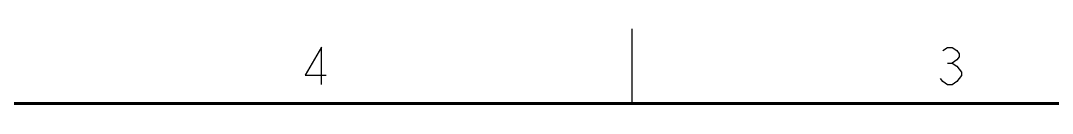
# Model space of a CAD drawing. Header units: inches. Extents: x 0 to 34, y 0 to 22.
# Drawn here: x 17.15 to 24.07, y 21.49 to 22 of the extents above; entities that cross this region are included whole.
import ezdxf

# ---------------------------------------------------------------- set-up
doc = ezdxf.new("R2010")
doc.units = ezdxf.units.IN
doc.header["$LTSCALE"] = 1.87
doc.header["$MEASUREMENT"] = 0
doc.layers.get('0').update_dxf_attribs({"linetype": 'CONTINUOUS'})

msp = doc.modelspace()

# ---------------------------------------------------------------- linework, layer by layer
at = {"color": 2, "linetype": 'CONTINUOUS'}
for p, q in [((21.25, 22), (21.25, 21.5)), ((23.3663, 21.7718), (23.3976, 21.7718))]:
    msp.add_line(p, q, dxfattribs=at)
for points in [[(19.1696, 21.6277), (19.1696, 21.8777), (19.0602, 21.6902), (19.2009, 21.6902)], [(23.3351, 21.8551), (23.3663, 21.8759), (23.3976, 21.8759), (23.4288, 21.8551), (23.4445, 21.8343), (23.4445, 21.8134), (23.4288, 21.7926), (23.3976, 21.7718), (23.4288, 21.7509), (23.4445, 21.7301), (23.4601, 21.7093), (23.4601, 21.6884), (23.4445, 21.6676), (23.4288, 21.6468), (23.3976, 21.6259), (23.3663, 21.6259), (23.3351, 21.6468), (23.3195, 21.6676)]]:
    msp.add_lwpolyline(points, dxfattribs=at)
at = {"color": 7, "linetype": 'CONTINUOUS', "const_width": 0.02}
msp.add_lwpolyline([(33.5, 21.5), (0.5, 21.5)], dxfattribs=at)

doc.saveas('drawing.dxf')
